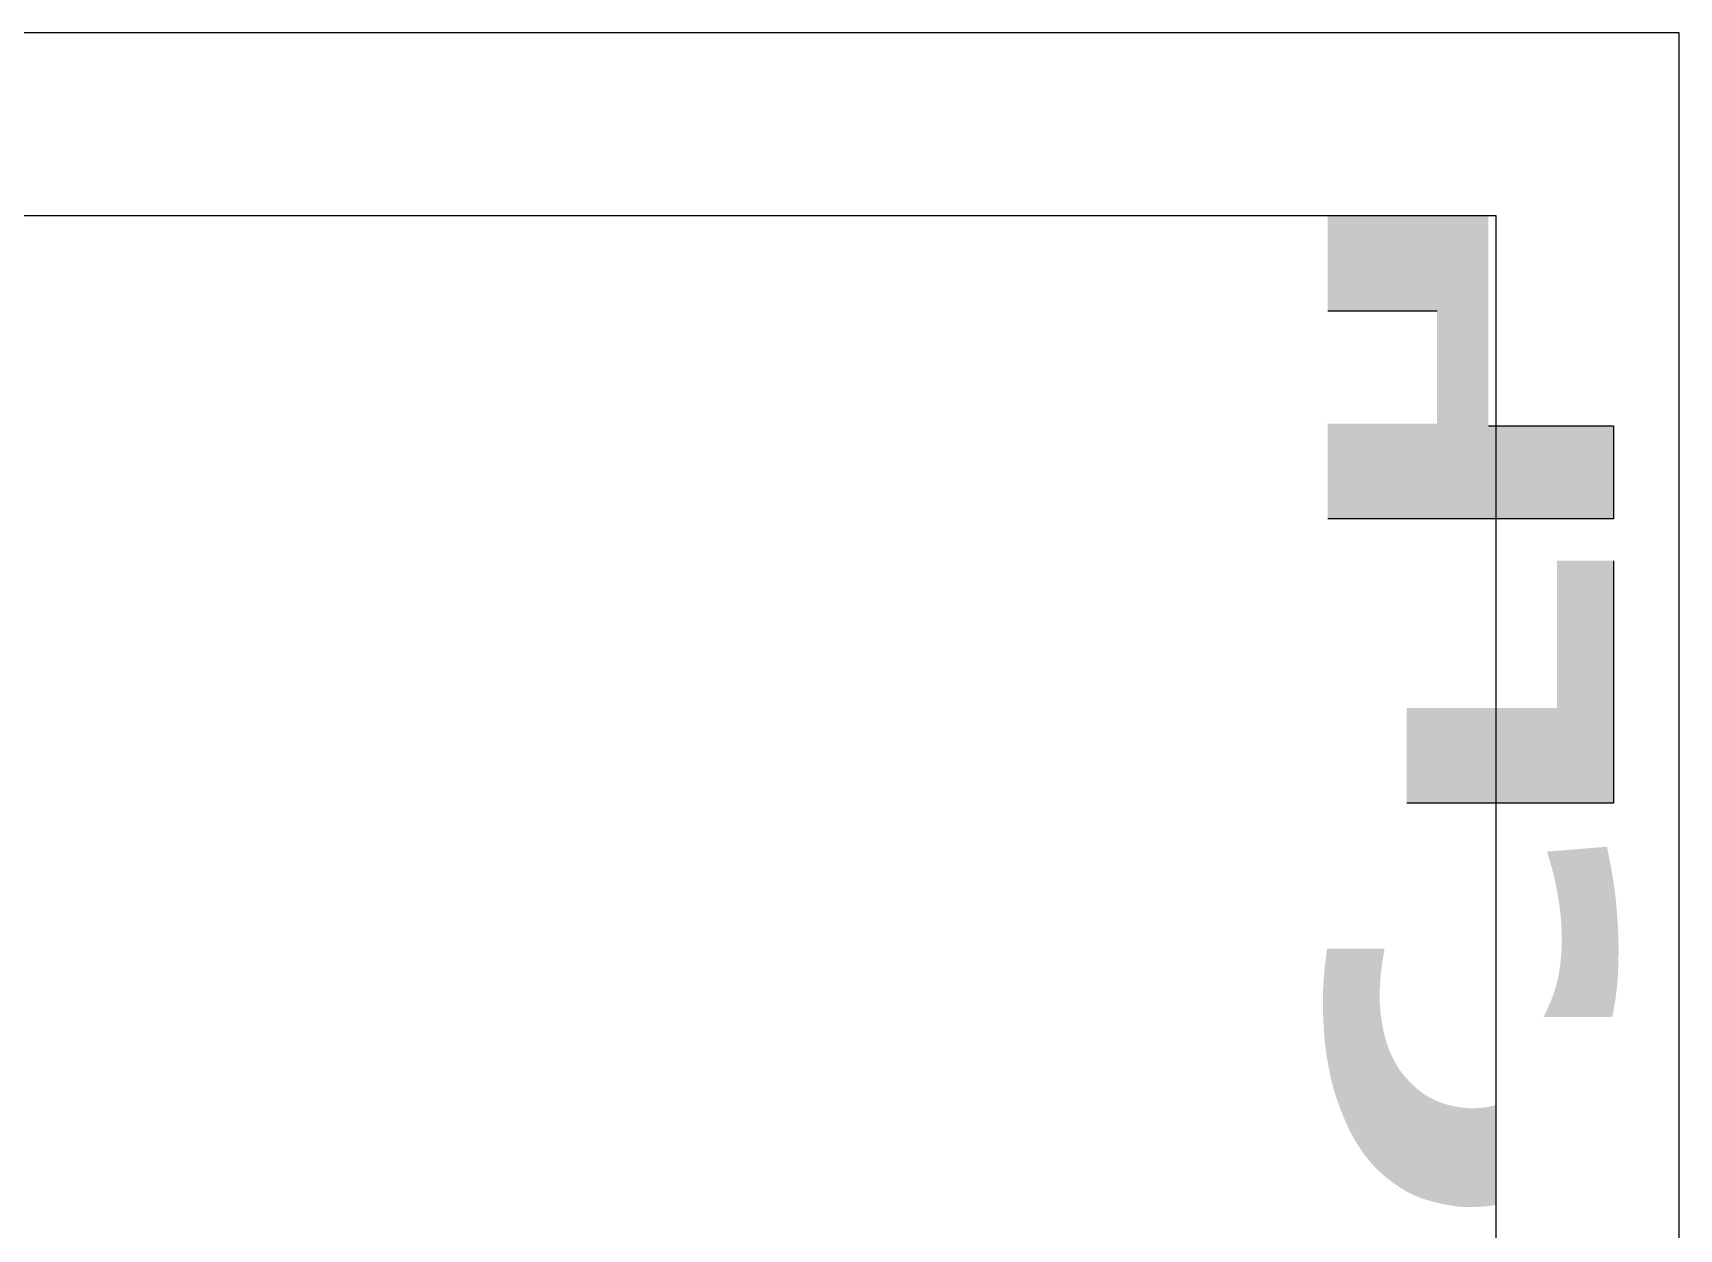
# Model space of a CAD drawing. Extents: x 0 to 36, y 0 to 24.
# Drawn here: x 31.5 to 36, y 20.729 to 24 of the extents above; entities that cross this region are included whole.
import ezdxf

# ---------------------------------------------------------------- set-up
doc = ezdxf.new("R2010")
doc.units = 0
doc.header["$LTSCALE"] = 0.375
doc.header["$MEASUREMENT"] = 0
doc.layers.get('0').update_dxf_attribs({"linetype": 'CONTINUOUS'})
doc.layers.get('DEFPOINTS').update_dxf_attribs({"linetype": 'CONTINUOUS'})
doc.layers.add('BDR-70', color=7, linetype='CONTINUOUS')

msp = doc.modelspace()

# ---------------------------------------------------------------- hatches: boundary and pattern name
at = {"layer": 'BDR-70'}
h = msp.add_hatch(color=256, dxfattribs=at)
h.paths.add_polyline_path([(35.821, 22.9261), (35.5, 22.926), (35.5, 22.6716), (35.821, 22.6716)])
h.paths.add_polyline_path([(35.5, 22.926), (35.4789, 22.926), (35.4789, 23.5), (35.0396, 23.5), (35.0396, 23.2397), (35.3385, 23.2397), (35.3385, 22.9319), (35.0396, 22.9319), (35.0396, 22.6716), (35.5, 22.6716)])
h = msp.add_hatch(color=256, dxfattribs=at)
h.paths.add_polyline_path([(35.821, 22.5569), (35.6665, 22.5569), (35.6665, 22.1539), (35.5, 22.1539), (35.5, 21.8936), (35.821, 21.8936)])
h.paths.add_polyline_path([(35.5, 22.1539), (35.2556, 22.1539), (35.2556, 21.8936), (35.5, 21.8936)])
for points in [[(35.8319, 21.5706), (35.8315, 21.5765), (35.8311, 21.5822), (35.8307, 21.5878), (35.8303, 21.5931), (35.8299, 21.5983), (35.8295, 21.6034), (35.8291, 21.6084), (35.8286, 21.6133), (35.8282, 21.6182), (35.8277, 21.6231), (35.8272, 21.6279), (35.8266, 21.6328), (35.8261, 21.6376), (35.8255, 21.6424), (35.825, 21.6471), (35.8244, 21.6518), (35.8238, 21.6563), (35.8232, 21.6607), (35.8226, 21.6651), (35.822, 21.6693), (35.8214, 21.6733), (35.8208, 21.6773), (35.8202, 21.6812), (35.8197, 21.6849), (35.8191, 21.6886), (35.8185, 21.6922), (35.8179, 21.6957), (35.8174, 21.6991), (35.8168, 21.7024), (35.8163, 21.7057), (35.8157, 21.7089), (35.8152, 21.7121), (35.8146, 21.7153), (35.8141, 21.7184), (35.8135, 21.7215), (35.8129, 21.7246), (35.8124, 21.7276), (35.8118, 21.7305), (35.8113, 21.7334), (35.8107, 21.7361), (35.8102, 21.7386), (35.8098, 21.7411), (35.8093, 21.7433), (35.8089, 21.7454), (35.8085, 21.7474), (35.8082, 21.7493), (35.8078, 21.7511), (35.8073, 21.7539), (35.8066, 21.7571), (35.806, 21.7602), (35.8057, 21.7622), (35.8052, 21.7643), (35.8048, 21.7666), (35.8043, 21.7691), (35.8038, 21.7717), (35.8032, 21.7748), (35.639, 21.7615), (35.6425, 21.7501), (35.6456, 21.7396), (35.6483, 21.7301), (35.6508, 21.7213), (35.653, 21.7133), (35.6549, 21.7058), (35.6566, 21.6989), (35.6581, 21.6925), (35.6596, 21.6865), (35.6609, 21.6807), (35.662, 21.6753), (35.6631, 21.6701), (35.6641, 21.6652), (35.6651, 21.6603), (35.666, 21.6556), (35.6668, 21.651), (35.6677, 21.6464), (35.6685, 21.6419), (35.6693, 21.6373), (35.6701, 21.6328), (35.6708, 21.6282), (35.6715, 21.6237), (35.6722, 21.619), (35.6728, 21.6144), (35.6735, 21.6097), (35.6741, 21.6049), (35.6746, 21.6002), (35.6752, 21.5955), (35.6757, 21.5909), (35.6761, 21.5864), (35.6765, 21.5821), (35.6769, 21.5779), (35.6772, 21.574), (35.6775, 21.5702), (35.6778, 21.5666), (35.6781, 21.5616), (35.6784, 21.5554), (35.6787, 21.5497), (35.6789, 21.5444), (35.679, 21.5394), (35.6791, 21.535), (35.6792, 21.531), (35.6793, 21.5271), (35.6794, 21.5227), (35.6795, 21.518), (35.6795, 21.513), (35.6794, 21.5075), (35.6792, 21.5015), (35.6789, 21.4951), (35.6786, 21.49), (35.6784, 21.4864), (35.6781, 21.4827), (35.6778, 21.479), (35.6774, 21.4751), (35.6771, 21.4713), (35.6767, 21.4675), (35.6763, 21.4636), (35.6758, 21.4599), (35.6754, 21.4562), (35.675, 21.4527), (35.6743, 21.4476), (35.6733, 21.441), (35.6725, 21.436), (35.672, 21.4328), (35.6714, 21.4294), (35.6708, 21.426), (35.6702, 21.4226), (35.6695, 21.4191), (35.6688, 21.4155), (35.6681, 21.4119), (35.6673, 21.4083), (35.6665, 21.4046), (35.6656, 21.401), (35.6647, 21.3973), (35.6637, 21.3936), (35.6626, 21.3898), (35.6615, 21.386), (35.6603, 21.3822), (35.6591, 21.3784), (35.6577, 21.3744), (35.6563, 21.3705), (35.6548, 21.3664), (35.6532, 21.3624), (35.6516, 21.3583), (35.6499, 21.3541), (35.6482, 21.3501), (35.6465, 21.346), (35.6448, 21.342), (35.643, 21.3382), (35.6414, 21.3344), (35.6397, 21.3306), (35.638, 21.3269), (35.6362, 21.3233), (35.6344, 21.3196), (35.6325, 21.3158), (35.6304, 21.312), (35.6288, 21.309), (35.8176, 21.309), (35.8191, 21.3175), (35.8205, 21.3255), (35.8218, 21.333), (35.823, 21.3402), (35.8241, 21.3469), (35.8252, 21.3533), (35.8261, 21.3594), (35.827, 21.3653), (35.8277, 21.371), (35.8284, 21.3764), (35.8291, 21.3818), (35.8297, 21.387), (35.8302, 21.3922), (35.8307, 21.3973), (35.8312, 21.4025), (35.8316, 21.4076), (35.832, 21.4128), (35.8324, 21.4179), (35.8327, 21.423), (35.833, 21.4282), (35.8333, 21.4333), (35.8335, 21.4384), (35.8337, 21.4435), (35.8339, 21.4487), (35.8341, 21.4538), (35.8342, 21.4591), (35.8343, 21.4644), (35.8344, 21.4699), (35.8344, 21.4755), (35.8345, 21.4813), (35.8345, 21.4873), (35.8345, 21.4935), (35.8345, 21.4998), (35.8344, 21.5062), (35.8343, 21.5128), (35.8342, 21.5194), (35.834, 21.526), (35.8338, 21.5325), (35.8336, 21.5391), (35.8333, 21.5456), (35.833, 21.552), (35.8326, 21.5583), (35.8323, 21.5646)], [(35.3313, 21.0825), (35.3266, 21.0848), (35.322, 21.0872), (35.3175, 21.0896), (35.313, 21.0921), (35.3087, 21.0948), (35.3044, 21.0975), (35.3001, 21.1004), (35.2959, 21.1035), (35.2916, 21.1067), (35.2874, 21.1101), (35.2832, 21.1137), (35.2789, 21.1174), (35.2747, 21.1212), (35.2706, 21.1252), (35.2666, 21.1291), (35.2627, 21.1331), (35.259, 21.137), (35.2555, 21.1409), (35.2521, 21.1446), (35.2475, 21.15), (35.2419, 21.157), (35.237, 21.1638), (35.2324, 21.1706), (35.2282, 21.1774), (35.2242, 21.1844), (35.2203, 21.1916), (35.2164, 21.1995), (35.2126, 21.2075), (35.2099, 21.2139), (35.208, 21.2184), (35.2061, 21.2232), (35.2043, 21.2282), (35.2024, 21.2335), (35.2006, 21.239), (35.1988, 21.2448), (35.1971, 21.2509), (35.1954, 21.2572), (35.1938, 21.2637), (35.1923, 21.2703), (35.1908, 21.2771), (35.1894, 21.284), (35.1882, 21.291), (35.187, 21.298), (35.186, 21.305), (35.1851, 21.312), (35.1842, 21.3188), (35.1835, 21.3255), (35.1829, 21.332), (35.1824, 21.3382), (35.182, 21.344), (35.1817, 21.3497), (35.1814, 21.3552), (35.1813, 21.3606), (35.1813, 21.366), (35.1813, 21.3716), (35.1815, 21.3773), (35.1817, 21.3833), (35.182, 21.3897), (35.1824, 21.3964), (35.1828, 21.4034), (35.1834, 21.4108), (35.184, 21.4184), (35.1848, 21.4262), (35.1857, 21.4343), (35.1867, 21.4426), (35.1878, 21.451), (35.189, 21.4595), (35.1902, 21.4676), (35.1914, 21.4752), (35.1925, 21.4821), (35.1935, 21.4879), (35.1944, 21.4926), (35.195, 21.4958), (35.0379, 21.4958), (35.0378, 21.4952), (35.0377, 21.4943), (35.0375, 21.4929), (35.0372, 21.4912), (35.0369, 21.4891), (35.0366, 21.4867), (35.0363, 21.484), (35.0359, 21.481), (35.0355, 21.4778), (35.035, 21.4743), (35.0346, 21.4708), (35.0342, 21.4671), (35.0337, 21.4635), (35.0333, 21.46), (35.0329, 21.4566), (35.0325, 21.4534), (35.0321, 21.4506), (35.0318, 21.4479), (35.0315, 21.4453), (35.0312, 21.4427), (35.0309, 21.4401), (35.0306, 21.4373), (35.0303, 21.4342), (35.03, 21.4309), (35.0297, 21.4271), (35.0293, 21.4228), (35.0289, 21.4183), (35.0286, 21.4133), (35.0282, 21.408), (35.0279, 21.4025), (35.0275, 21.3966), (35.0272, 21.3906), (35.027, 21.3843), (35.0267, 21.3778), (35.0266, 21.3711), (35.0264, 21.3642), (35.0263, 21.3572), (35.0263, 21.3501), (35.0263, 21.3429), (35.0264, 21.3356), (35.0265, 21.3283), (35.0267, 21.3209), (35.0269, 21.3135), (35.0272, 21.3061), (35.0275, 21.2988), (35.0279, 21.2915), (35.0283, 21.2843), (35.0287, 21.2772), (35.0292, 21.2703), (35.0297, 21.2636), (35.0302, 21.2569), (35.0308, 21.2504), (35.0314, 21.2441), (35.032, 21.2379), (35.0327, 21.2318), (35.0334, 21.2259), (35.0342, 21.2201), (35.0349, 21.2143), (35.0358, 21.2087), (35.0366, 21.2032), (35.0375, 21.1976), (35.0385, 21.1921), (35.0394, 21.1865), (35.0404, 21.181), (35.0414, 21.1753), (35.0425, 21.1696), (35.0435, 21.1638), (35.0447, 21.158), (35.0459, 21.1521), (35.0471, 21.1462), (35.0484, 21.1402), (35.0499, 21.1342), (35.0514, 21.1281), (35.053, 21.122), (35.0547, 21.1158), (35.0565, 21.1096), (35.0584, 21.1032), (35.0604, 21.0968), (35.0625, 21.0902), (35.0648, 21.0836), (35.0671, 21.0768), (35.0696, 21.0699), (35.0722, 21.0629), (35.0748, 21.056), (35.0775, 21.0491), (35.0802, 21.0423), (35.0829, 21.0356), (35.0857, 21.029), (35.0884, 21.0227), (35.0911, 21.0165), (35.0938, 21.0105), (35.0966, 21.0047), (35.0994, 20.999), (35.1022, 20.9933), (35.1052, 20.9878), (35.1082, 20.9822), (35.1113, 20.9768), (35.1145, 20.9713), (35.1178, 20.9659), (35.1211, 20.9606), (35.1245, 20.9555), (35.1279, 20.9504), (35.1312, 20.9454), (35.1346, 20.9406), (35.1379, 20.936), (35.1412, 20.9316), (35.1445, 20.9272), (35.1477, 20.9231), (35.151, 20.919), (35.1543, 20.915), (35.1576, 20.9111), (35.161, 20.9073), (35.1644, 20.9035), (35.1678, 20.8998), (35.1714, 20.8961), (35.1751, 20.8924), (35.1789, 20.8887), (35.1829, 20.885), (35.187, 20.8812), (35.1914, 20.8774), (35.196, 20.8736), (35.2007, 20.8697), (35.2056, 20.8658), (35.2106, 20.862), (35.2155, 20.8582), (35.2205, 20.8546), (35.2253, 20.8511), (35.2301, 20.8478), (35.2347, 20.8448), (35.2391, 20.8419), (35.2434, 20.8392), (35.2475, 20.8367), (35.2516, 20.8344), (35.2556, 20.8321), (35.2596, 20.83), (35.2635, 20.8279), (35.2675, 20.826), (35.2714, 20.8241), (35.2755, 20.8222), (35.2796, 20.8204), (35.2839, 20.8186), (35.2883, 20.8168), (35.2929, 20.815), (35.2978, 20.8133), (35.3028, 20.8116), (35.3081, 20.8098), (35.3136, 20.8081), (35.3193, 20.8065), (35.325, 20.8048), (35.3309, 20.8033), (35.3367, 20.8018), (35.3426, 20.8004), (35.3485, 20.7991), (35.3542, 20.7978), (35.36, 20.7967), (35.3655, 20.7957), (35.371, 20.7947), (35.3763, 20.7939), (35.3813, 20.7931), (35.3861, 20.7924), (35.3907, 20.7918), (35.395, 20.7913), (35.3992, 20.7908), (35.4032, 20.7905), (35.4071, 20.7901), (35.4109, 20.7899), (35.4146, 20.7897), (35.4184, 20.7896), (35.4221, 20.7895), (35.4259, 20.7894), (35.4298, 20.7894), (35.4337, 20.7895), (35.4377, 20.7896), (35.4417, 20.7897), (35.4459, 20.7898), (35.4502, 20.79), (35.4546, 20.7903), (35.4592, 20.7906), (35.4643, 20.791), (35.4699, 20.7915), (35.4763, 20.7922), (35.4835, 20.7931), (35.4917, 20.7943), (35.5, 20.7956), (35.5, 21.0693), (35.4955, 21.0678), (35.4903, 21.0664), (35.485, 21.0651), (35.4795, 21.064), (35.4739, 21.063), (35.4683, 21.0622), (35.4626, 21.0614), (35.4569, 21.0609), (35.4512, 21.0604), (35.4456, 21.0601), (35.4399, 21.0598), (35.4342, 21.0598), (35.4285, 21.0599), (35.4227, 21.0601), (35.4168, 21.0605), (35.4109, 21.061), (35.4048, 21.0618), (35.3987, 21.0626), (35.3926, 21.0637), (35.3864, 21.0649), (35.3803, 21.0662), (35.3743, 21.0676), (35.3684, 21.0692), (35.3626, 21.0708), (35.357, 21.0725), (35.3516, 21.0744), (35.3463, 21.0763), (35.3412, 21.0783), (35.3362, 21.0804)]]:
    msp.add_hatch(color=256, dxfattribs=at).paths.add_polyline_path(points)

# ---------------------------------------------------------------- linework, layer by layer
msp.add_lwpolyline([(0, 0), (36, 0), (36, 24), (0, 24)], close=True)
msp.add_line((35.0396, 23.2397), (35.3385, 23.2397), dxfattribs=at)
at = {"layer": 'BDR-70', "flags": 128}
for points in [[(35.4789, 22.926), (35.821, 22.9261), (35.821, 22.6716), (35.0396, 22.6716)], [(35.821, 22.5569), (35.821, 21.8936), (35.2556, 21.8936)]]:
    msp.add_lwpolyline(points, dxfattribs=at)
at = {"layer": 'DEFPOINTS'}
msp.add_lwpolyline([(1.25, 0.5), (35.5, 0.5), (35.5, 23.5), (1.25, 23.5)], close=True, dxfattribs=at)

doc.saveas('drawing.dxf')
